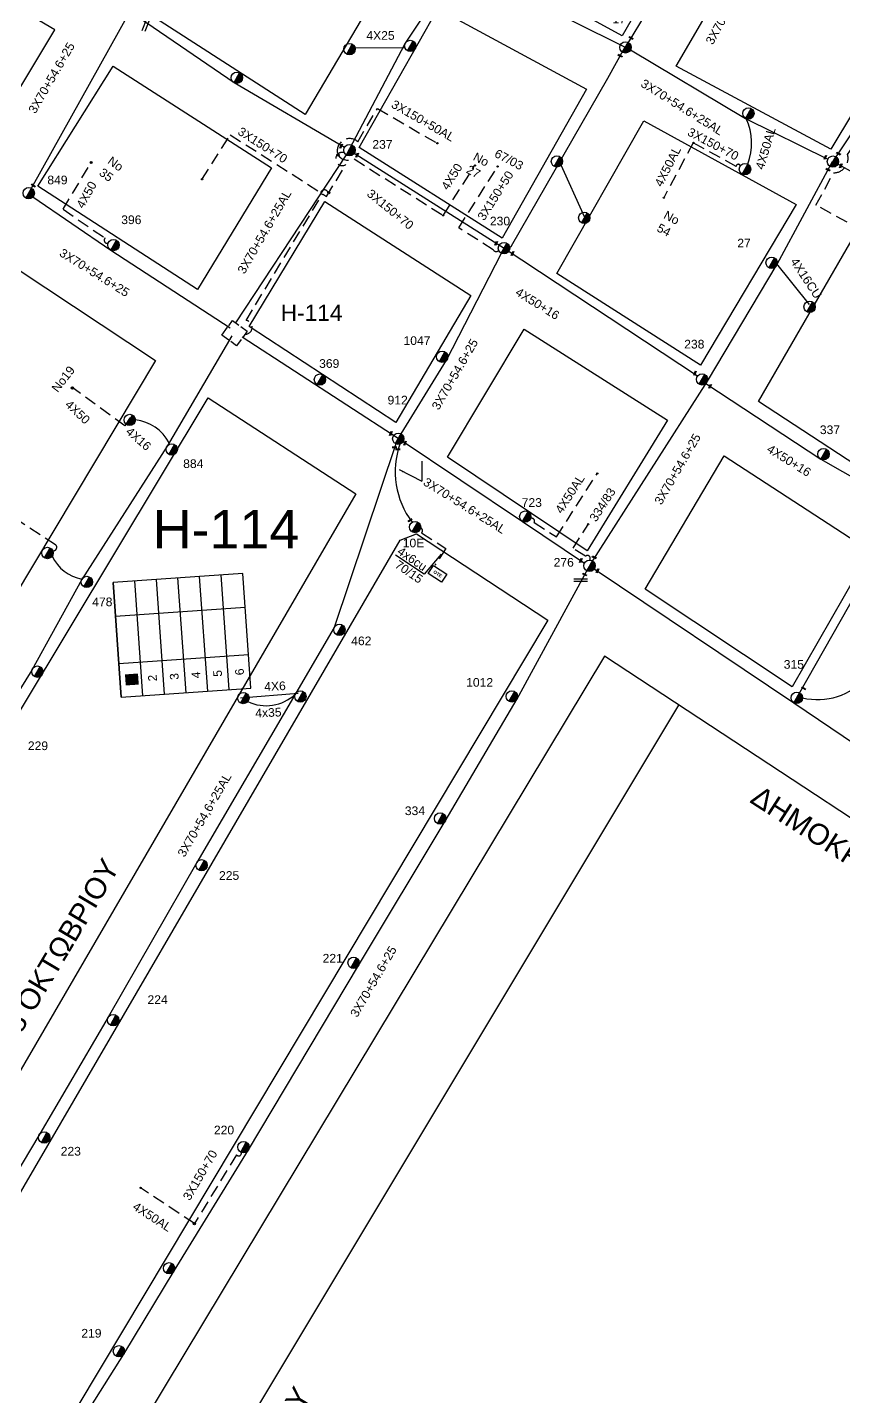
# Model space of a CAD drawing. Header units: millimetres. Extents: x 1421 to 13344, y 800 to 1949.
# Drawn here: x 10944.5 to 11114, y 1044.9 to 1329.3 of the extents above; entities that cross this region are included whole.
import ezdxf
from ezdxf.enums import TextEntityAlignment as Align

# ---------------------------------------------------------------- set-up
doc = ezdxf.new("R2010")
doc.units = ezdxf.units.MM
doc.linetypes.add('DASHED', pattern=[19.05, 12.7, -6.35])
for name, color, linetype in [('Pillar OTE', 7, 'Continuous'), ('Άγνωστα', 7, 'Continuous'), ('Ασφαλειοκιβώτια Χ.Τ 6 αναχωρήσεων', 7, 'Continuous'), ('Γυμνά εναέρια ΧΤ (3Φ)   4x16CU', 7, 'Continuous'), ('Γυμνά εναέρια ΧΤ (3Φ)   4x50CU', 7, 'Continuous'), ('Γυμνά εναέρια ΧΤ και ΦΟΠ (3Φ)   4x50+16AL', 7, 'Continuous'), ('Εναέρια παροχή ΧΤ 4x16', 7, 'SYN_LINE'), ('Εναέρια παροχή ΧΤ 4x25', 7, 'SYN_LINE'), ('Επιγραφές - Σχήματα', 7, 'Continuous'), ('Καλώδια ΧΤ   3x150+70AL', 7, 'DASHED'), ('Καλώδια ΧΤ   3x150AL+50CU', 7, 'DASHED'), ('Μηχανική τομή', 7, 'Continuous'), ('Περίπτερο', 7, 'Continuous'), ('Στύλος ΦΜ', 7, 'Continuous'), ('Στύλος ΦΜ @ 1', 7, 'Continuous'), ('Συνδέσεις', 7, 'Continuous'), ('Συνεστραμμένα ΧΤ   3x70+54.6+25 AL', 7, 'SYN_LINE'), ('Τομή', 7, 'Continuous'), ('Υπόβαθρο ΔΕΗ', 7, 'Continuous'), ('Υπόγεια Καλώδια Δικτύου ΧΤ   .15', 7, 'DASHED'), ('Υπόγεια καλώδια Παροχών ΧΤ   4x50AL', 7, 'DASHED'), ('Υπόγεια καλώδια Παροχών ΧΤ   4x6', 7, 'DASHED')]:
    doc.layers.add(name, color=color, linetype=linetype)
doc.styles.add('arial', font='ARIAL.TTF')
doc.styles.get("Standard").update_dxf_attribs({"font": 'ARIAL.TTF'})
doc.linetypes.add('SYN_LINE', pattern='A,0.5,-0.0001,["/\\/\\/\\/",Standard,S=0.1,R=0,X=0,Y=-0.05],-0.25', length=0.7501)
doc.dimstyles.new('ISO-25', dxfattribs={"dimtxt": 2.5, "dimasz": 2.5, "dimexe": 1.25, "dimexo": 0.625, "dimtad": 1, "dimtxsty": 'Standard', "dimcen": 2.5, "dimadec": 0, "dimazin": 0, "dimtfac": 1, "dimtmove": 0, "dimatfit": 3, "dimfxl": 1, "dimarcsym": 0})

# ---------------------------------------------------------------- blocks, each defined once
blk = doc.blocks.new('ΑΣΦΑΛΕΙΟΚΙΒΩΤΙΟ ΥΠΟΣΤΑΘΜΟΥ 6 ΑΝΑΧΩΡΗΣΕΩΝ')
at = {"layer": 'Ασφαλειοκιβώτια Χ.Τ 6 αναχωρήσεων', "ltscale": 40}
for p, q in [((-23.91, 27), (23.91, 27)), ((-9.83, 27), (-9.83, -27)), ((9.83, 27), (9.83, -27)), ((-23.91, 18), (23.91, 18)), ((-23.91, 9), (23.91, 9)), ((-23.91, 0), (23.91, 0)), ((-23.91, -9), (23.91, -9)), ((-23.91, -18), (23.91, -18))]:
    blk.add_line(p, q, dxfattribs=at)
at = {"layer": 'Ασφαλειοκιβώτια Χ.Τ 6 αναχωρήσεων'}
blk.add_lwpolyline([(-23.91, -27), (23.91, -27), (23.91, 27), (-23.91, 27)], close=True, dxfattribs=at)
for s, p in [('1', (-18.23, 20.26)), ('2', (-18.23, 11.69)), ('3', (-18.23, 2.62)), ('4', (-18.23, -6.41)), ('5', (-18.23, -15.42)), ('6', (-18.23, -24.55))]:
    blk.add_text(s, height=3.6, dxfattribs=at).set_placement(p)
at = {"layer": 'Ασφαλειοκιβώτια Χ.Τ 6 αναχωρήσεων', "ltscale": 40}
for tag, height, p in [('ΟΝΟΜΑ', 5, (-0.27, 31.68)), ('ΚΕΙΜΕΝΟ 1', 2, (16.95, 22.41)), ('ΚΕΙΜΕΝΟ 2', 2, (16.95, 13.71)), ('ΚΕΙΜΕΝΟ 3', 2, (16.95, 4.31)), ('ΚΕΙΜΕΝΟ 4', 2, (16.95, -4.67)), ('ΚΕΙΜΕΝΟ 5', 2, (16.95, -13.51)), ('ΚΕΙΜΕΝΟ 6', 2, (16.95, -22.43)), ('ΣΧ', 2, (-0.21, -29.21))]:
    blk.add_attdef(tag, text='', height=height, dxfattribs=at).set_placement(p, align=Align.MIDDLE_CENTER)
blk = doc.blocks.new('ΥΠΑΡΧΩΝ ΤΣΙΜΕΝΤΕΝΙΟΣ ΣΤΥΛΟΣ')
at = {"layer": 'Στύλος ΦΜ'}
blk.add_hatch(color=7, dxfattribs=at).paths.add_polyline_path([(-1.29, -2.28, 0.574793), (2.62, 0, 0.268822), (1.3, 2.27)])
at = {"layer": 'Στύλος ΦΜ', "color": 7}
blk.add_line((-1.29, -2.28), (1.3, 2.27), dxfattribs=at)
blk.add_circle((0, 0), 2.62, dxfattribs=at)
at = {"layer": 'Στύλος ΦΜ', "flags": 4}
for tag, p in [('ΤΥΠΟΣ', (-4.91, 3.03)), ('ΑΡΙΘΜΟΣ', (-4.68, 8.05))]:
    blk.add_attdef(tag, p, '', height=4, dxfattribs=at)
blk = doc.blocks.new('PILLAR YPOSTATHMOU')
at = {"layer": 'Περίπτερο', "ltscale": 40}
for points in [[(540.43, 2525.12), (540.43, 2526.01), (541.51, 2526.01)], [(541.82, 2526.01), (542.91, 2526.01), (542.91, 2524.95)], [(541.59, 2523.53), (540.43, 2523.53), (540.43, 2524.86)], [(542.91, 2524.59), (542.91, 2523.53), (541.92, 2523.53)]]:
    blk.add_lwpolyline(points, dxfattribs=at)
blk = doc.blocks.new('_ΣΥΝΔΕΣΗ')
at = {"layer": 'Συνδέσεις', "linetype": 'SYN_LINE', "ltscale": 40}
blk.add_hatch(color=256, dxfattribs=at).paths.add_polyline_path([(0.5, -0.01, 1), (-0.5, -0.01, 1)])
at = {"layer": 'Συνδέσεις'}
blk.add_circle((0, -0.01), 0.5, dxfattribs=at)
blk = doc.blocks.new('ΜΗΧΑΝΙΚΗ ΤΟΜΗ')
at = {"layer": 'Μηχανική τομή', "ltscale": 40}
for p, q in [((-1.9, 0.8), (1.9, 0.8)), ((1.9, 0), (-1.9, 0))]:
    blk.add_line(p, q, dxfattribs=at)
blk = doc.blocks.new('ΤΟΜΗ')
at = {"layer": 'Τομή', "ltscale": 40}
for p, q in [((-5.7, 0), (5.7, 0)), ((5.7, -2.3), (-5.7, -2.3))]:
    blk.add_line(p, q, dxfattribs=at)
blk = doc.blocks.new('PILLAR ΟΤΕ')
at = {"layer": 'Pillar OTE', "ltscale": 40}
blk.add_lwpolyline([(-3.31, 2.02), (3.39, 2.02), (3.39, -1.99), (-3.31, -1.99)], close=True, dxfattribs=at)
at = {"layer": 'Pillar OTE', "insert": (-1.81, 0.71), "char_height": 1.3575, "width": 109.961, "attachment_point": 1}
blk.add_mtext('{\\fArial|b1|i0|c161|p34;OTE}', dxfattribs=at)

msp = doc.modelspace()

# ---------------------------------------------------------------- hatches: boundary and pattern name
at = {"layer": 'Άγνωστα'}
for color in [85, 6, 2]:
    msp.add_hatch(color=color, dxfattribs=at).paths.add_polyline_path([(10967.63071, 1192.82752), (10967.46909, 1195.12402), (10964.76473, 1194.93371), (10964.92634, 1192.6372)])
at = {"layer": 'Καλώδια ΧΤ   3x150AL+50CU', "linetype": 'DASHED', "ltscale": 0.2}
h = msp.add_hatch(color=151, dxfattribs=at)
h.dxf.hatch_style = 1
h.paths.add_polyline_path([(10967.63071, 1192.82752), (10967.46909, 1195.12402), (10964.76473, 1194.93371), (10964.92634, 1192.6372)])
h = msp.add_hatch(color=1, dxfattribs=at)
h.dxf.hatch_style = 1
h.paths.add_polyline_path([(10967.63071, 1192.82752), (10967.46909, 1195.12402), (10964.76473, 1194.93371), (10964.92634, 1192.6372)])

# ---------------------------------------------------------------- linework, layer by layer
at = {"layer": 'Άγνωστα', "color": 5}
for points in [[(11043.83598, 1282.97955), (11045.01734, 1283.93032), (11065.04394, 1318.77862), (11068.58602, 1325.31472)], [(11060.22078, 1289.86126), (11055.03064, 1301.35447)]]:
    msp.add_lwpolyline(points, dxfattribs=at)
at = {"layer": 'Άγνωστα', "color": 151}
msp.add_lwpolyline([(11011.38007, 1303.81882), (11011.38007, 1303.81882), (11043.46549, 1283.47261), (11043.46549, 1283.47261), (11083.66549, 1256.95555)], dxfattribs=at)
at = {"layer": 'Άγνωστα', "color": 85, "linetype": 'DASHED', "ltscale": 0.2}
msp.add_lwpolyline([(10949.75371, 1220.61864, 0.771929097), (10950.35343, 1221.88116), (10936.24239, 1230.99531)], format="xyb", dxfattribs=at)
at = {"layer": 'Άγνωστα', "color": 2, "linetype": 'DASHED', "ltscale": 0.2}
msp.add_lwpolyline([(11061.23405, 1218.67508, 0.945037657), (11060.41771, 1219.48541), (11057.79427, 1221.14224), (11060.91948, 1226.09074)], format="xyb", dxfattribs=at)
at = {"layer": 'Άγνωστα', "color": 2, "linetype": 'SYN_LINE', "ltscale": 15}
msp.add_lwpolyline([(11000.73956, 1190.96409), (10988.75966, 1189.97444)], dxfattribs=at)
at = {"layer": 'Άγνωστα', "color": 85, "linetype": 'SYN_LINE', "ltscale": 8}
for centre, radius, start, end in [((10966.06741, 1238.9671), 8.85567, 27.4260451, 84.3759104), ((10957.46954, 1223.18232), 8.63565, 205.1907369, 258.9088629)]:
    msp.add_arc(centre, radius, start, end, dxfattribs=at)
at = {"layer": 'Άγνωστα', "color": 2, "linetype": 'SYN_LINE', "ltscale": 15}
msp.add_arc((10994.0862, 1197.26158), 8.82212, 244.4039643, 313.1128941, dxfattribs=at)
at = {"layer": 'Γυμνά εναέρια ΧΤ (3Φ)   4x16CU', "color": 2}
msp.add_lwpolyline([(11106.89604, 1271.74551), (11099.86011, 1280.57863)], dxfattribs=at)
at = {"layer": 'Γυμνά εναέρια ΧΤ (3Φ)   4x50CU', "color": 27, "linetype": 'Continuous', "ltscale": 0.2}
msp.add_arc((11082.81926, 1305.22324), 12.06922, 338.9561742, 25.2111944, dxfattribs=at)
at = {"layer": 'Γυμνά εναέρια ΧΤ και ΦΟΠ (3Φ)   4x50+16AL', "color": 6, "linetype": 'Continuous', "ltscale": 0.2}
msp.add_lwpolyline([(10967.77211, 1331.30299), (10987.40725, 1317.84377), (11010.36123, 1304.41485)], dxfattribs=at)
at = {"layer": 'Γυμνά εναέρια ΧΤ και ΦΟΠ (3Φ)   4x50+16AL', "color": 5, "linetype": 'Continuous', "ltscale": 0.2}
msp.add_lwpolyline([(11085.39096, 1255.35992), (11109.22366, 1239.65835), (11126.75845, 1229.70078), (11162.99978, 1205.03029), (11193.02567, 1186.25746)], dxfattribs=at)
at = {"layer": 'Εναέρια παροχή ΧΤ 4x25', "color": 27, "linetype": 'SYN_LINE', "ltscale": 8}
msp.add_lwpolyline([(11022.95477, 1325.0156), (11012.23344, 1325.05811)], dxfattribs=at)
at = {"layer": 'Καλώδια ΧΤ   3x150+70AL', "color": 151, "linetype": 'DASHED', "ltscale": 0.2}
for points in [[(11008.98913, 1302.82196, -0.778775202), (11013.09942, 1305.56793), (11017.16779, 1312.48791), (11029.72838, 1305.18571)], [(10980.7429, 1297.73335), (10986.63152, 1306.99833), (11005.41819, 1295.01529, -0.679306723), (11006.88759, 1295.12723)], [(11008.98913, 1302.82196, 0.361629207), (11012.35089, 1301.99184), (11030.82382, 1290.27766)]]:
    msp.add_lwpolyline(points, format="xyb", dxfattribs=at)
at = {"layer": 'Καλώδια ΧΤ   3x150+70AL', "color": 27, "linetype": 'DASHED', "ltscale": 0.2}
msp.add_lwpolyline([(11092.52076, 1300.52492, 0.929154155), (11091.67048, 1300.44858), (11082.75026, 1305.35188)], format="xyb", dxfattribs=at)
at = {"layer": 'Καλώδια ΧΤ   3x150+70AL', "color": 1, "linetype": 'DASHED', "ltscale": 0.2}
for points in [[(10951.90227, 1291.53306), (10960.63755, 1285.56916, 0.764338653), (10961.28005, 1284.49321)], [(10988.88158, 1095.68224, -0.905513128), (10987.9359, 1095.15096), (10979.16879, 1080.87258)]]:
    msp.add_lwpolyline(points, format="xyb", dxfattribs=at)
at = {"layer": 'Καλώδια ΧΤ   3x150AL+50CU', "color": 6, "linetype": 'DASHED', "ltscale": 0.2}
msp.add_lwpolyline([(11129.57697, 1281.07721, 0.912553464), (11128.11347, 1281.57307), (11108.23996, 1292.39046), (11111.85997, 1299.10398, 0.491389338), (11114.80062, 1302.90547), (11128.54338, 1323.43592), (11140.92718, 1346.82505, -0.557799863), (11138.73244, 1351.19503), (11107.96558, 1373.23132)], format="xyb", dxfattribs=at)
at = {"layer": 'Καλώδια ΧΤ   3x150AL+50CU', "color": 151, "linetype": 'DASHED', "ltscale": 0.2}
msp.add_lwpolyline([(11042.37613, 1283.02074, -0.520661387), (11041.22136, 1283.12868), (11034.06176, 1287.66877), (11042.18081, 1300.48224)], format="xyb", dxfattribs=at)
at = {"layer": 'Συνεστραμμένα ΧΤ   3x70+54.6+25 AL', "color": 62, "linetype": 'SYN_LINE', "ltscale": 20}
msp.add_lwpolyline([(11171.5682, 1399.98368), (11157.3482, 1375.01599), (11141.20543, 1351.17335), (11127.02356, 1324.3882), (11112.35085, 1302.46851)], dxfattribs=at)
at = {"layer": 'Συνεστραμμένα ΧΤ   3x70+54.6+25 AL', "color": 27, "linetype": 'SYN_LINE', "ltscale": 20}
for points in [[(11099.79583, 1380.45932), (11086.92215, 1355.30876), (11069.26297, 1326.19447)], [(11035.79931, 1343.40944), (11049.36739, 1334.76122), (11067.62254, 1325.69639), (11069.73228, 1324.64876), (11093.61954, 1310.42321), (11110.70963, 1301.96885)], [(11112.82095, 1300.9244), (11137.42062, 1287.26047), (11153.67988, 1279.20786)], [(11062.20869, 1216.85608), (11103.66827, 1189.04811), (11139.66716, 1164.63088), (11160.77763, 1151.09042), (11198.95048, 1125.40931), (11215.57349, 1114.54552), (11234.16004, 1102.73407), (11257.3399, 1087.57471), (11287.98464, 1067.48375), (11321.02937, 1047.00991)]]:
    msp.add_lwpolyline(points, dxfattribs=at)
at = {"layer": 'Συνεστραμμένα ΧΤ   3x70+54.6+25 AL', "color": 1, "linetype": 'SYN_LINE', "ltscale": 20}
for points in [[(10945.3701, 1295.90773), (10965.77232, 1332.54746), (10976.54493, 1350.62993), (10979.48574, 1372.72918)], [(10945.66534, 1294.10397), (10961.81103, 1283.0807), (10986.58046, 1266.93265)]]:
    msp.add_lwpolyline(points, dxfattribs=at)
at = {"layer": 'Συνεστραμμένα ΧΤ   3x70+54.6+25 AL', "color": 6, "linetype": 'SYN_LINE', "ltscale": 20}
msp.add_lwpolyline([(10987.77437, 1267.96881), (11010.73016, 1302.8364), (11022.88223, 1325.81203), (11034.70215, 1343.67729)], dxfattribs=at)
at = {"layer": 'Συνεστραμμένα ΧΤ   3x70+54.6+25 AL', "color": 2, "ltscale": 20}
for points in [[(11061.47197, 1217.93264), (11085.6989, 1255.84177), (11100.18568, 1280.1699), (11111.67511, 1301.47769)], [(11022.12843, 1244.89279), (11031.53587, 1260.17915), (11042.92646, 1282.42556)], [(10989.10904, 1265.05839), (11021.70904, 1243.85352), (11047.2971, 1226.69123), (11060.16506, 1218.01938)], [(11020.98966, 1242.83464), (11008.19504, 1204.65218), (11000.2477, 1191.04706), (10979.6685, 1155.89537), (10961.3039, 1123.73353), (10947.1109, 1099.53203), (10939.73372, 1087.21584), (10920.31232, 1053.48333)]]:
    msp.add_lwpolyline(points, dxfattribs=at)
at = {"layer": 'Συνεστραμμένα ΧΤ   3x70+54.6+25 AL', "color": 5, "linetype": 'SYN_LINE', "ltscale": 20}
msp.add_lwpolyline([(11154.15426, 1277.66068), (11140.91124, 1253.00251), (11126.77191, 1229.72449), (11104.83486, 1191.09447)], dxfattribs=at)
at = {"layer": 'Συνεστραμμένα ΧΤ   3x70+54.6+25 AL', "color": 85, "linetype": 'SYN_LINE', "ltscale": 20}
msp.add_lwpolyline([(10986.91878, 1265.26015), (10973.49716, 1242.30973), (10955.78821, 1214.67136), (10945.44365, 1195.82779), (10937.65119, 1183.44535), (10913.34123, 1144.49994), (10894.48977, 1109.69901)], dxfattribs=at)
at = {"layer": 'Συνεστραμμένα ΧΤ   3x70+54.6+25 AL', "color": 1, "ltscale": 20}
msp.add_lwpolyline([(10941.98898, 1017.94395), (10964.54605, 1053.76635), (10974.97616, 1071.07082), (10990.42049, 1096.2239), (11013.25871, 1134.45031), (11031.23542, 1164.44182), (11046.16243, 1189.88799), (11060.99144, 1217.08975)], dxfattribs=at)
at = {"layer": 'Συνεστραμμένα ΧΤ   3x70+54.6+25 AL', "color": 2, "ltscale": 20}
msp.add_arc((11038.4736, 1237.04046), 17.58858, 161.0021064, 216.6573838, dxfattribs=at)
at = {"layer": 'Συνεστραμμένα ΧΤ   3x70+54.6+25 AL', "color": 5, "linetype": 'SYN_LINE', "ltscale": 15}
msp.add_arc((11108.61906, 1203.07746), 13.3771, 256.1947578, 319.4198115, dxfattribs=at)
at = {"layer": 'Υπόβαθρο ΔΕΗ'}
for points in [[(11036.91175, 1344.59115), (11071.71792, 1401.61507), (11098.58005, 1380.67952), (11067.97589, 1327.57965), (11036.91175, 1344.59115)], [(10861.42004, 1381.04743), (10849.34258, 1358.26723), (10935.89366, 1305.04034), (10950.20537, 1328.81778), (10861.42004, 1381.04743)], [(11079.18761, 1321.29144), (11108.58742, 1371.74558), (11138.95065, 1349.99837), (11111.31991, 1304.04267), (11079.18761, 1321.29144)], [(10968.9369, 1332.64764), (10984.14467, 1358.17625), (11018.53031, 1338.92648), (11002.19083, 1311.22278), (10968.9369, 1332.64764)], [(11013.35898, 1304.38879), (11029.70421, 1333.17558), (11060.61764, 1316.49031), (11043.05039, 1285.51955), (11013.35898, 1304.38879)], [(10946.6958, 1296.36797), (10962.29328, 1321.2403), (10995.21881, 1300.12404), (10979.80305, 1274.89347), (10946.6958, 1296.36797)], [(11054.45029, 1278.20612), (11072.48051, 1309.90417), (11104.11571, 1292.51482), (11084.22949, 1259.14281), (11054.45029, 1278.20612)], [(10990.55913, 1267.22797), (11006.25497, 1293.15437), (11036.60359, 1273.657), (11020.99355, 1247.24832), (10990.55913, 1267.22797)], [(11096.29041, 1251.62599), (11116.30788, 1286.21794), (11147.41504, 1269.21142), (11125.70572, 1232.39106), (11096.29041, 1251.62599)], [(10869.29812, 1160.44171), (10936.98538, 1282.67033), (10971.09219, 1260.13398), (10891.02185, 1126.31999), (10886.47917, 1125.63422), (10869.29812, 1160.44171)], [(11031.76089, 1240.05082), (11047.66839, 1266.65531), (11077.3753, 1247.71065), (11060.74922, 1220.59969), (11031.76089, 1240.05082)], [(10895.15584, 1107.89212), (10982.01493, 1252.37011), (11012.67499, 1232.45957), (10918.79648, 1071.07485), (10914.03278, 1070.18954), (10895.15584, 1107.89212)], [(11072.76103, 1212.6203), (11089.14175, 1240.31984), (11119.51697, 1220.60649), (11103.28532, 1192.35417), (11072.76103, 1212.6203)], [(11026.8522, 1215.7441), (11020.96905, 1219.66845)], [(11325.77763, 865.53834), (11435.71294, 946.05329), (11434.97536, 955.05847), (11064.33905, 1198.69106), (10861.84628, 862.41432)], [(10883.92021, 862.19382), (10892.46178, 876.42496), (11079.79048, 1188.53428)]]:
    msp.add_lwpolyline(points, dxfattribs=at)
msp.add_lwpolyline([(10922.64534, 1052.39437), (11021.92967, 1222.85026), (11025.2783, 1224.1499), (11052.59464, 1206.23161), (10940.88403, 1019.38906), (10935.71375, 1023.80192)], close=True, dxfattribs=at)
at = {"layer": 'Υπόγεια Καλώδια Δικτύου ΧΤ   .15', "color": 151, "linetype": 'DASHED', "ltscale": 0.2}
for points in [[(10989.67595, 1265.58091, 0.954069389), (10989.90899, 1268.45365), (11005.79574, 1294.72185), (11006.61838, 1294.22433), (11010.62909, 1300.84923, -0.000182776), (11010.62909, 1300.84923, -1.612862457), (11010.33241, 1303.27763)], [(11010.16063, 1300.07542, -0.00118097), (11010.16063, 1300.07542, -0.00118097)]]:
    msp.add_lwpolyline(points, format="xyb", dxfattribs=at)
at = {"layer": 'Υπόγεια καλώδια Παροχών ΧΤ   4x50AL', "color": 27, "linetype": 'DASHED', "ltscale": 0.2}
msp.add_lwpolyline([(11082.75026, 1305.35188), (11076.71194, 1294.05212)], dxfattribs=at)
at = {"layer": 'Υπόγεια καλώδια Παροχών ΧΤ   4x50AL', "color": 1, "linetype": 'DASHED', "ltscale": 0.2}
msp.add_lwpolyline([(10951.90227, 1291.53306), (10957.78677, 1301.3275)], dxfattribs=at)
at = {"layer": 'Υπόγεια καλώδια Παροχών ΧΤ   4x50AL', "color": 151, "linetype": 'DASHED', "ltscale": 0.2}
msp.add_lwpolyline([(11030.82382, 1290.27766), (11037.41508, 1300.67188)], dxfattribs=at)
at = {"layer": 'Υπόγεια καλώδια Παροχών ΧΤ   4x50AL', "color": 85, "linetype": 'DASHED', "ltscale": 0.2}
msp.add_lwpolyline([(10965.80505, 1248.25058), (10964.74896, 1246.54905), (10953.70813, 1254.59113)], dxfattribs=at)
at = {"layer": 'Υπόγεια καλώδια Παροχών ΧΤ   4x50AL', "color": 2, "ltscale": 0.2}
msp.add_lwpolyline([(11048.98473, 1227.31248, -0.717570909), (11049.73317, 1226.51452), (11049.73317, 1226.51452), (11049.73317, 1226.51452), (11049.73317, 1226.51452), (11054.34675, 1223.50179), (11062.81503, 1236.64739)], format="xyb", dxfattribs=at)
at = {"layer": 'Υπόγεια καλώδια Παροχών ΧΤ   4x50AL', "color": 1, "ltscale": 0.2}
msp.add_lwpolyline([(10979.16879, 1080.87258), (10968.0233, 1088.29846)], dxfattribs=at)
at = {"layer": 'Υπόγεια καλώδια Παροχών ΧΤ   4x6', "color": 2, "linetype": 'DASHED', "ltscale": 0.2}
msp.add_lwpolyline([(11025.59179, 1225.16257, -1.051487514), (11026.36583, 1224.34561), (11031.3828, 1221.05471), (11029.12404, 1217.61124)], format="xyb", dxfattribs=at)

# ---------------------------------------------------------------- block references
at = {"xscale": 1.518063623093845, "yscale": 1.518063623093845, "zscale": 1.518063623093845, "rotation": 323.8773433717832}
msp.add_blockref('PILLAR YPOSTATHMOU', (8063.83886, -1345.37068), dxfattribs=at)
at = {"layer": 'Pillar OTE', "xscale": 0.5, "yscale": 0.5, "zscale": 0.5, "rotation": 326.7369362511355}
msp.add_blockref('PILLAR ΟΤΕ', (11029.63848, 1215.83161), dxfattribs=at)
at = {"layer": 'Ασφαλειοκιβώτια Χ.Τ 6 αναχωρήσεων', "xscale": 0.5, "yscale": 0.5, "zscale": 0.5, "rotation": 94.02544735625288}
msp.add_blockref('ΑΣΦΑΛΕΙΟΚΙΒΩΤΙΟ ΥΠΟΣΤΑΘΜΟΥ 6 ΑΝΑΧΩΡΗΣΕΩΝ', (10976.61207, 1203.05064), dxfattribs=at)
at = {"layer": 'Μηχανική τομή'}
for p, xscale, yscale, zscale, rotation in [((11069.78057, 1327.04783), 0.2500000000002005, 0.2500000000002005, 0.2500000000002005, 331.5446991727721), ((11067.5219, 1323.35114), 0.2500000000002005, 0.2500000000002005, 0.2500000000002005, 331.5446991727721), ((11009.72215, 1304.59636), 0.249999999999919, 0.249999999999919, 0.249999999999919, 68.45138536945211), ((11013.04396, 1302.7637), 0.249999999999919, 0.249999999999919, 0.249999999999919, 68.45138536945211), ((11110.27104, 1302.29074), 0.249999999999919, 0.249999999999919, 0.249999999999919, 68.45138536945211), ((11112.86639, 1303.03091), 0.2500000000002005, 0.2500000000002005, 0.2500000000002005, 331.5446991727721), ((11110.69563, 1299.67425), 0.25, 0.25, 0.25, 334.7467717406677), ((11113.47775, 1300.51708), 0.249999999999919, 0.249999999999919, 0.249999999999919, 68.45138536945211), ((10945.66362, 1296.41223), 0.25, 0.25, 0.25, 322.6763499369713), ((11041.94457, 1284.43141), 0.249999999999919, 0.249999999999919, 0.249999999999919, 68.45138536945211), ((11045.34319, 1282.33919), 0.249999999999919, 0.249999999999919, 0.249999999999919, 68.45138536945211), ((11083.20869, 1257.46283), 0.249999999999919, 0.249999999999919, 0.249999999999919, 68.45138536945211), ((11086.33686, 1254.73673), 0.249999999999919, 0.249999999999919, 0.249999999999919, 68.45138536945211), ((11020.04898, 1244.9396), 0.249999999999919, 0.249999999999919, 0.249999999999919, 68.45138536945211), ((11023.00709, 1242.91552), 0.249999999999919, 0.249999999999919, 0.249999999999919, 68.45138536945211), ((11024.01775, 1226.87436), 0.25, 0.25, 0.25, 32.92462564082646), ((11059.50689, 1218.56557), 0.249999999999919, 0.249999999999919, 0.249999999999919, 68.45138536945211), ((11062.15439, 1219.17303), 0.25, 0.25, 0.25, 334.7467717406677), ((11060.17523, 1215.59252), 0.25, 0.25, 0.25, 334.7467717406677), ((11062.98359, 1216.43721), 0.249999999999919, 0.249999999999919, 0.249999999999919, 68.45138536945211), ((11105.64293, 1191.95485), 0.25, 0.25, 0.25, 327.7252172787099)]:
    msp.add_blockref('ΜΗΧΑΝΙΚΗ ΤΟΜΗ', p, dxfattribs=dict(at, xscale=xscale, yscale=yscale, zscale=zscale, rotation=rotation))
at = {"layer": 'Μηχανική τομή', "xscale": 0.25, "yscale": 0.25, "zscale": 0.25}
for p in [(11020.70931, 1241.99798), (11021.41492, 1241.57212)]:
    msp.add_blockref('ΜΗΧΑΝΙΚΗ ΤΟΜΗ', p, dxfattribs=at)
at = {"layer": 'Στύλος ΦΜ @ 1', "ltscale": 40}
ref = msp.add_blockref('ΥΠΑΡΧΩΝ ΤΣΙΜΕΝΤΕΝΙΟΣ ΣΤΥΛΟΣ', (11068.67741, 1325.17258), dxfattribs=dict(at, xscale=0.4499999999998181, yscale=0.4499999999998181, zscale=0.4499999999998181))
ref.add_attrib('ΤΥΠΟΣ', '17', (11065.97723, 1330.18799), dxfattribs={"layer": 'Στύλος ΦΜ', "height": 1.8, "flags": 4})
at = {"layer": 'Στύλος ΦΜ @ 1', "ltscale": 40, "xscale": 0.4499999999998181, "yscale": 0.4499999999998181, "zscale": 0.4499999999998181}
for p in [(11011.3778, 1324.80829), (11024.00756, 1325.4645), (10987.98828, 1318.86824), (11094.20057, 1311.44768), (11054.44998, 1301.48587), (11111.76529, 1301.44662), (11093.49798, 1299.86751), (11060.1206, 1289.75885), (11106.92374, 1271.27813), (10965.75764, 1247.79755), (10948.67138, 1220.15421), (10946.5767, 1195.50634), (10989.34061, 1190.02243), (11001.19175, 1190.34285), (10973.9214, 1071.59486)]:
    msp.add_blockref('ΥΠΑΡΧΩΝ ΤΣΙΜΕΝΤΕΝΙΟΣ ΣΤΥΛΟΣ', p, dxfattribs=at)
at = {"layer": 'Στύλος ΦΜ @ 1', "ltscale": 40}
ref = msp.add_blockref('ΥΠΑΡΧΩΝ ΤΣΙΜΕΝΤΕΝΙΟΣ ΣΤΥΛΟΣ', (11011.3778, 1303.82011), dxfattribs=dict(at, xscale=0.4499999999998181, yscale=0.4499999999998181, zscale=0.4499999999998181))
ref.add_attrib('ΤΥΠΟΣ', '237', (11016.12553, 1304.11558), dxfattribs={"layer": 'Στύλος ΦΜ', "height": 1.8, "flags": 4})
ref = msp.add_blockref('ΥΠΑΡΧΩΝ ΤΣΙΜΕΝΤΕΝΙΟΣ ΣΤΥΛΟΣ', (10944.78453, 1294.88584), dxfattribs=dict(at, xscale=0.4499999999998181, yscale=0.4499999999998181, zscale=0.4499999999998181))
ref.add_attrib('ΤΥΠΟΣ', '849', (10948.64967, 1296.72713), dxfattribs={"layer": 'Στύλος ΦΜ', "height": 1.8, "flags": 4})
ref = msp.add_blockref('ΥΠΑΡΧΩΝ ΤΣΙΜΕΝΤΕΝΙΟΣ ΣΤΥΛΟΣ', (10962.39206, 1284.10517), dxfattribs=dict(at, xscale=0.4499999999998181, yscale=0.4499999999998181, zscale=0.4499999999998181))
ref.add_attrib('ΤΥΠΟΣ', '396', (10963.99118, 1288.46536), dxfattribs={"layer": 'Στύλος ΦΜ', "height": 1.8, "flags": 4})
ref = msp.add_blockref('ΥΠΑΡΧΩΝ ΤΣΙΜΕΝΤΕΝΙΟΣ ΣΤΥΛΟΣ', (11043.46323, 1283.4739), dxfattribs=dict(at, xscale=0.4499999999998181, yscale=0.4499999999998181, zscale=0.4499999999998181))
ref.add_attrib('ΤΥΠΟΣ', '230', (11040.53285, 1288.19851), dxfattribs={"layer": 'Στύλος ΦΜ', "height": 1.8, "flags": 4})
ref = msp.add_blockref('ΥΠΑΡΧΩΝ ΤΣΙΜΕΝΤΕΝΙΟΣ ΣΤΥΛΟΣ', (11099.03678, 1280.42908), dxfattribs=dict(at, xscale=0.4499999999998181, yscale=0.4499999999998181, zscale=0.4499999999998181))
ref.add_attrib('ΤΥΠΟΣ', '27', (11091.90181, 1283.62668), dxfattribs={"layer": 'Στύλος ΦΜ', "height": 1.8, "flags": 4})
ref = msp.add_blockref('ΥΠΑΡΧΩΝ ΤΣΙΜΕΝΤΕΝΙΟΣ ΣΤΥΛΟΣ', (11030.6221, 1260.92223), dxfattribs=dict(at, xscale=0.4499999999998181, yscale=0.4499999999998181, zscale=0.4499999999998181))
ref.add_attrib('ΤΥΠΟΣ', '1047', (11022.59824, 1263.3679), dxfattribs={"layer": 'Στύλος ΦΜ', "height": 1.8, "flags": 4})
ref = msp.add_blockref('ΥΠΑΡΧΩΝ ΤΣΙΜΕΝΤΕΝΙΟΣ ΣΤΥΛΟΣ', (11084.5822, 1256.2161), dxfattribs=dict(at, xscale=0.4499999999998181, yscale=0.4499999999998181, zscale=0.4499999999998181))
ref.add_attrib('ΤΥΠΟΣ', '238', (11080.87737, 1262.6285), dxfattribs={"layer": 'Στύλος ΦΜ', "height": 1.8, "flags": 4})
ref = msp.add_blockref('ΥΠΑΡΧΩΝ ΤΣΙΜΕΝΤΕΝΙΟΣ ΣΤΥΛΟΣ', (11005.25042, 1256.17019), dxfattribs=dict(at, xscale=0.4499999999998181, yscale=0.4499999999998181, zscale=0.4499999999998181))
ref.add_attrib('ΤΥΠΟΣ', '369', (11005.07439, 1258.60794), dxfattribs={"layer": 'Στύλος ΦΜ', "height": 1.8, "flags": 4})
ref = msp.add_blockref('ΥΠΑΡΧΩΝ ΤΣΙΜΕΝΤΕΝΙΟΣ ΣΤΥΛΟΣ', (11021.50416, 1243.89409), dxfattribs=dict(at, xscale=0.4499999999998181, yscale=0.4499999999998181, zscale=0.4499999999998181))
ref.add_attrib('ΤΥΠΟΣ', '912', (11019.28632, 1251.00516), dxfattribs={"layer": 'Στύλος ΦΜ', "height": 1.8, "flags": 4})
ref = msp.add_blockref('ΥΠΑΡΧΩΝ ΤΣΙΜΕΝΤΕΝΙΟΣ ΣΤΥΛΟΣ', (11109.80469, 1240.68282), dxfattribs=dict(at, xscale=0.4499999999998181, yscale=0.4499999999998181, zscale=0.4499999999998181))
ref.add_attrib('ΤΥΠΟΣ', '337', (11109.04511, 1244.8496), dxfattribs={"layer": 'Στύλος ΦΜ', "height": 1.8, "flags": 4})
ref = msp.add_blockref('ΥΠΑΡΧΩΝ ΤΣΙΜΕΝΤΕΝΙΟΣ ΣΤΥΛΟΣ', (10974.47916, 1241.6595), dxfattribs=dict(at, xscale=0.4499999999998181, yscale=0.4499999999998181, zscale=0.4499999999998181))
ref.add_attrib('ΤΥΠΟΣ', '884', (10976.85526, 1237.80407), dxfattribs={"layer": 'Στύλος ΦΜ', "height": 1.8, "flags": 4})
ref = msp.add_blockref('ΥΠΑΡΧΩΝ ΤΣΙΜΕΝΤΕΝΙΟΣ ΣΤΥΛΟΣ', (11047.87813, 1227.71571), dxfattribs=dict(at, xscale=0.4499999999998181, yscale=0.4499999999998181, zscale=0.4499999999998181))
ref.add_attrib('ΤΥΠΟΣ', '723', (11047.13206, 1229.73679), dxfattribs={"layer": 'Στύλος ΦΜ', "height": 1.8, "flags": 4})
ref = msp.add_blockref('ΥΠΑΡΧΩΝ ΤΣΙΜΕΝΤΕΝΙΟΣ ΣΤΥΛΟΣ', (11024.9878, 1225.54076), dxfattribs=dict(at, xscale=0.4499999999998181, yscale=0.4499999999998181, zscale=0.4499999999998181))
ref.add_attrib('ΑΡΙΘΜΟΣ', '10Ε', (11022.44167, 1221.32927), dxfattribs={"layer": 'Στύλος ΦΜ', "height": 1.8, "flags": 4})
ref = msp.add_blockref('ΥΠΑΡΧΩΝ ΤΣΙΜΕΝΤΕΝΙΟΣ ΣΤΥΛΟΣ', (11061.22083, 1217.49738), dxfattribs=dict(at, xscale=0.4499999999998181, yscale=0.4499999999998181, zscale=0.4499999999998181))
ref.add_attrib('ΤΥΠΟΣ', '276', (11053.76728, 1217.31446), dxfattribs={"layer": 'Στύλος ΦΜ', "height": 1.8, "flags": 4})
ref = msp.add_blockref('ΥΠΑΡΧΩΝ ΤΣΙΜΕΝΤΕΝΙΟΣ ΣΤΥΛΟΣ', (10956.83791, 1214.13727), dxfattribs=dict(at, xscale=0.4499999999998181, yscale=0.4499999999998181, zscale=0.4499999999998181))
ref.add_attrib('ΤΥΠΟΣ', '478', (10957.96484, 1209.09813), dxfattribs={"layer": 'Στύλος ΦΜ', "height": 1.8, "flags": 4})
ref = msp.add_blockref('ΥΠΑΡΧΩΝ ΤΣΙΜΕΝΤΕΝΙΟΣ ΣΤΥΛΟΣ', (11009.28226, 1204.19929), dxfattribs=dict(at, xscale=0.4499999999998181, yscale=0.4499999999998181, zscale=0.4499999999998181))
ref.add_attrib('ΤΥΠΟΣ', '462', (11011.73688, 1200.99738), dxfattribs={"layer": 'Στύλος ΦΜ', "height": 1.8, "flags": 4})
ref = msp.add_blockref('ΥΠΑΡΧΩΝ ΤΣΙΜΕΝΤΕΝΙΟΣ ΣΤΥΛΟΣ', (11104.2493, 1190.07258), dxfattribs=dict(at, xscale=0.4499999999998181, yscale=0.4499999999998181, zscale=0.4499999999998181))
ref.add_attrib('ΤΥΠΟΣ', '315', (11101.54525, 1196.11203), dxfattribs={"layer": 'Στύλος ΦΜ', "height": 1.8, "flags": 4})
ref = msp.add_blockref('ΥΠΑΡΧΩΝ ΤΣΙΜΕΝΤΕΝΙΟΣ ΣΤΥΛΟΣ', (11045.09206, 1190.37937), dxfattribs=dict(at, xscale=0.4499999999998181, yscale=0.4499999999998181, zscale=0.4499999999998181))
ref.add_attrib('ΤΥΠΟΣ', '1012', (11035.60419, 1192.38052), dxfattribs={"layer": 'Στύλος ΦΜ', "height": 1.8, "flags": 4})
ref = msp.add_blockref('ΥΠΑΡΧΩΝ ΤΣΙΜΕΝΤΕΝΙΟΣ ΣΤΥΛΟΣ', (10938.67437, 1182.86205), dxfattribs=dict(at, xscale=0.4499999999998181, yscale=0.4499999999998181, zscale=0.4499999999998181))
ref.add_attrib('ΤΥΠΟΣ', '229', (10944.60702, 1179.21465), dxfattribs={"layer": 'Στύλος ΦΜ', "height": 1.8, "flags": 4})
ref = msp.add_blockref('ΥΠΑΡΧΩΝ ΤΣΙΜΕΝΤΕΝΙΟΣ ΣΤΥΛΟΣ', (11030.20305, 1165.0087), dxfattribs=dict(at, xscale=0.4499999999998181, yscale=0.4499999999998181, zscale=0.4499999999998181))
ref.add_attrib('ΤΥΠΟΣ', '334', (11022.87259, 1165.7166), dxfattribs={"layer": 'Στύλος ΦΜ', "height": 1.8, "flags": 4})
ref = msp.add_blockref('ΥΠΑΡΧΩΝ ΤΣΙΜΕΝΤΕΝΙΟΣ ΣΤΥΛΟΣ', (10980.68528, 1155.301), dxfattribs=dict(at, xscale=0.4499999999998181, yscale=0.4499999999998181, zscale=0.4499999999998181))
ref.add_attrib('ΤΥΠΟΣ', '225', (10984.29143, 1152.26711), dxfattribs={"layer": 'Στύλος ΦΜ', "height": 1.8, "flags": 4})
ref = msp.add_blockref('ΥΠΑΡΧΩΝ ΤΣΙΜΕΝΤΕΝΙΟΣ ΣΤΥΛΟΣ', (11012.23976, 1135.04097), dxfattribs=dict(at, xscale=0.4499999999998181, yscale=0.4499999999998181, zscale=0.4499999999998181))
ref.add_attrib('ΤΥΠΟΣ', '221', (11005.80045, 1135.08315), dxfattribs={"layer": 'Στύλος ΦΜ', "height": 1.8, "flags": 4})
ref = msp.add_blockref('ΥΠΑΡΧΩΝ ΤΣΙΜΕΝΤΕΝΙΟΣ ΣΤΥΛΟΣ', (10962.31156, 1123.1238), dxfattribs=dict(at, xscale=0.4499999999998181, yscale=0.4499999999998181, zscale=0.4499999999998181))
ref.add_attrib('ΤΥΠΟΣ', '224', (10969.44895, 1126.48634), dxfattribs={"layer": 'Στύλος ΦΜ', "height": 1.8, "flags": 4})
ref = msp.add_blockref('ΥΠΑΡΧΩΝ ΤΣΙΜΕΝΤΕΝΙΟΣ ΣΤΥΛΟΣ', (10989.36897, 1096.75442), dxfattribs=dict(at, xscale=0.4499999999998181, yscale=0.4499999999998181, zscale=0.4499999999998181))
ref.add_attrib('ΤΥΠΟΣ', '220', (10983.23201, 1099.4077), dxfattribs={"layer": 'Στύλος ΦΜ', "height": 1.8, "flags": 4})
ref = msp.add_blockref('ΥΠΑΡΧΩΝ ΤΣΙΜΕΝΤΕΝΙΟΣ ΣΤΥΛΟΣ', (10947.98738, 1098.74531), dxfattribs=dict(at, xscale=0.4499999999998181, yscale=0.4499999999998181, zscale=0.4499999999998181))
ref.add_attrib('ΤΥΠΟΣ', '223', (10951.42168, 1095.00186), dxfattribs={"layer": 'Στύλος ΦΜ', "height": 1.8, "flags": 4})
ref = msp.add_blockref('ΥΠΑΡΧΩΝ ΤΣΙΜΕΝΤΕΝΙΟΣ ΣΤΥΛΟΣ', (10963.51944, 1054.34359), dxfattribs=dict(at, xscale=0.4499999999998181, yscale=0.4499999999998181, zscale=0.4499999999998181))
ref.add_attrib('ΤΥΠΟΣ', '219', (10955.69976, 1057.19525), dxfattribs={"layer": 'Στύλος ΦΜ', "height": 1.8, "flags": 4})
at = {"layer": 'Συνδέσεις'}
for p, xscale, yscale, zscale in [((11029.62754, 1305.26135), 0.25, 0.25, 0.25), ((11082.7969, 1305.32624), 0.25, 0.25, 0.25), ((11008.98913, 1302.82196), 0.4777242751394019, 0.4777242751394019, 0.4777242751394019), ((10957.74675, 1301.26088), 0.4777242751394019, 0.4777242751394019, 0.4777242751394019), ((11037.43946, 1300.63985), 0.25, 0.25, 0.25), ((11042.13931, 1300.41673), 0.25, 0.25, 0.25), ((10980.77459, 1297.78202), 0.25, 0.25, 0.25), ((11007.09271, 1295.00783), 0.4777242751394019, 0.4777242751394019, 0.4777242751394019), ((11076.66022, 1293.95533), 0.25, 0.25, 0.25), ((11030.82382, 1290.27766), 0.25, 0.25, 0.25), ((10953.85556, 1254.40753), 0.4777242751394019, 0.4777242751394019, 0.4777242751394019), ((11062.83483, 1236.6663), 0.25, 0.25, 0.25), ((11060.94156, 1226.12671), 0.25, 0.25, 0.25), ((10968.0233, 1088.29846), 0.25, 0.25, 0.25), ((10979.16879, 1080.87258), 0.4777242751394019, 0.4777242751394019, 0.4777242751394019)]:
    msp.add_blockref('_ΣΥΝΔΕΣΗ', p, dxfattribs=dict(at, xscale=xscale, yscale=yscale, zscale=zscale))
at = {"layer": 'Τομή', "xscale": 0.2499999999998873, "yscale": 0.2499999999998873, "zscale": 0.2499999999998873, "rotation": 248.1909067709115}
msp.add_blockref('ΤΟΜΗ', (10969.39769, 1329.767), dxfattribs=at)
at = {"layer": 'Τομή', "xscale": 0.25, "yscale": 0.25, "zscale": 0.25}
msp.add_blockref('ΤΟΜΗ', (11059.38925, 1214.79778), dxfattribs=at)

# ---------------------------------------------------------------- texts
at = {"ltscale": 40, "char_height": 4, "attachment_point": 1, "style": 'arial'}
for s, insert, width, rotation in [('{\\H1.083x;ΔHMOKPATIAΣ}', (11096.64948, 1172.11428), 99.6177602, 327.2209252), ('{\\H1.083x;28 OKTΩBPIOY}', (10937.65636, 1119.42738), 64.8866414, 59.2546127), ('{\\H1.083x;ΣIKEΛIANOY}', (10981.29455, 1016.1481), 64.8866414, 59.2546127)]:
    msp.add_mtext(s, dxfattribs=dict(at, insert=insert, width=width, rotation=rotation))
at = {"layer": 'Άγνωστα', "color": 7, "char_height": 1.8, "attachment_point": 1}
for s, gutter_width, insert, rotation in [('3X70+54.6+25', 12.5, (11085.21186, 1326.43017), 61.1136681), ('3X70+54.6+25', 12.5, (10944.59516, 1312.1641), 59.8533125), ('3X150+50AL', 12.5, (11020.78277, 1314.36746), 330.1163178), ('3X150+70', 12.5, (10988.98049, 1308.74398), 327.4853052), ('3X150+70', 12.5, (11082.21876, 1308.60922), 332.0897021), ('67/03', 2.0203, (11042.14668, 1304.1363), 332.0897021), ('4X50', 12.5, (11030.29467, 1296.31905), 57.8582614), ('4X50', 12.5, (10954.56053, 1292.42594), 61.1298127), ('3X150+50', 12.5, (11037.82389, 1290.0042), 57.5386286), ('3X150+70', 12.5, (11015.96739, 1295.87755), 320.7776814), ('3X70+54.6+25', 12.5, (10951.91638, 1283.52038), 328.042606), ('4X50+16', 12.5, (11046.59938, 1275.38619), 328.042606), ('3X70+54.6+25', 12.5, (11028.33538, 1250.59516), 59.8533125), ('No19', 12.5, (10949.38161, 1254.47406), 51.9246009), ('4X50', 12.5, (10953.41371, 1252.0923), 316.8016977), ('3X70+54.6+25', 12.5, (11074.57742, 1230.90421), 59.8533125), ('4X50+16', 12.5, (11098.81816, 1242.81084), 328.042606), ('3X70+54.6+25', 12.5, (11011.42367, 1124.46112), 59.8533125), ('3X150+70', 12.5, (10976.67268, 1086.41467), 59.7012247)]:
    msp.add_mtext_dynamic_manual_height_columns(s, width=1.8, gutter_width=gutter_width, heights=[0.04535], dxfattribs=dict(at, insert=insert, rotation=rotation))
at = {"layer": 'Άγνωστα', "color": 7}
note = msp.add_mtext_dynamic_manual_height_columns('No ', width=1.8, gutter_width=1.59119, heights=[0.04535, 0], dxfattribs=dict(at, insert=(10959.32422, 1304.67076), char_height=1.8, attachment_point=1, rotation=323.8358271))
for column, words in zip(note.columns.linked_columns, ['35']):
    column.text = words
note = msp.add_mtext_dynamic_manual_height_columns('No ', width=1.8, gutter_width=2.0203, heights=[0.04535, 0], dxfattribs=dict(at, insert=(11034.34358, 1305.24154), char_height=1.8, attachment_point=1, rotation=332.0897021))
for column, words in zip(note.columns.linked_columns, ['27']):
    column.text = words
note = msp.add_mtext_dynamic_manual_height_columns('No ', width=1.8, gutter_width=1.71044, heights=[0.04535, 0], dxfattribs=dict(at, insert=(11074.16482, 1292.98809), char_height=1.8, attachment_point=1, rotation=332.0897021))
for column, words in zip(note.columns.linked_columns, ['54']):
    column.text = words
at = {"layer": 'Γυμνά εναέρια ΧΤ (3Φ)   4x16CU', "color": 7, "insert": (11104.3442, 1281.68666), "char_height": 1.8, "attachment_point": 1, "rotation": 303.5310386}
msp.add_mtext_dynamic_manual_height_columns('4X16CU', width=1.8, gutter_width=12.5, heights=[0.04535], dxfattribs=at)
at = {"layer": 'Εναέρια παροχή ΧΤ 4x16', "color": 7, "insert": (10965.9554, 1246.4786), "char_height": 1.8, "attachment_point": 1, "rotation": 319.0945131}
msp.add_mtext_dynamic_manual_height_columns('4X16', width=1.8, gutter_width=12.5, heights=[0.04535], dxfattribs=at)
at = {"layer": 'Εναέρια παροχή ΧΤ 4x25', "color": 7, "insert": (11014.88311, 1328.53826), "char_height": 1.8, "attachment_point": 1, "rotation": 0.0610861}
msp.add_mtext_dynamic_manual_height_columns('4X25', width=1.8, gutter_width=12.5, heights=[0.04535], dxfattribs=at)
at = {"layer": 'Συνεστραμμένα ΧΤ   3x70+54.6+25 AL', "color": 7, "char_height": 1.8, "attachment_point": 1}
for s, insert, rotation in [('3X70+54.6+25AL', (11072.63622, 1318.69553), 328.042606), ('3X70+54.6+25AL', (10988.01725, 1278.8626), 59.8533125), ('3X70+54.6+25AL', (11027.47126, 1235.93578), 328.042606), ('3X70+54,6+25AL', (10975.56706, 1157.73788), 59.8533125)]:
    msp.add_mtext_dynamic_manual_height_columns(s, width=1.8, gutter_width=12.5, heights=[0.04535], dxfattribs=dict(at, insert=insert, rotation=rotation))
at = {"layer": 'Υπόβαθρο ΔΕΗ', "attachment_point": 1}
for insert, char_height in [((10997.10332, 1271.73396), 3.372686), ((10970.52758, 1229.11436), 8)]:
    msp.add_mtext_dynamic_manual_height_columns('H-114', width=84.657329, gutter_width=12.5, heights=[0], dxfattribs=dict(at, insert=insert, char_height=char_height))
at = {"layer": 'Υπόγεια καλώδια Παροχών ΧΤ   4x50AL', "color": 7, "char_height": 1.8, "attachment_point": 1}
for s, insert, rotation in [('4X50AL', (11095.63664, 1300.16361), 73.5656956), ('4X50AL', (11074.62854, 1296.87014), 63.0098376), ('4X50AL', (11053.9583, 1229.14596), 57.2765147), ('334/83', (11061.07473, 1227.44666), 57.2765147), ('4X50AL', (10967.16602, 1085.46562), 327.1657591)]:
    msp.add_mtext_dynamic_manual_height_columns(s, width=1.8, gutter_width=12.5, heights=[0.04535], dxfattribs=dict(at, insert=insert, rotation=rotation))
at = {"layer": 'Υπόγεια καλώδια Παροχών ΧΤ   4x50AL', "color": 7, "ltscale": 0.2, "char_height": 1.8, "attachment_point": 1, "rotation": 325.5324523}
for s, insert in [('4x6cu', (11022.15186, 1221.57686)), ('70/15', (11021.65539, 1218.76529))]:
    msp.add_mtext_dynamic_manual_height_columns(s, width=1.8, gutter_width=12.5, heights=[0.11759], dxfattribs=dict(at, insert=insert))
at = {"layer": 'Υπόγεια καλώδια Παροχών ΧΤ   4x6', "color": 7, "char_height": 1.8, "attachment_point": 1, "rotation": 2.6119846}
for s, insert in [('4X6', (10993.63802, 1193.29193)), ('4x35', (10991.7724, 1187.7828))]:
    msp.add_mtext_dynamic_manual_height_columns(s, width=1.8, gutter_width=12.5, heights=[0.04535], dxfattribs=dict(at, insert=insert))

# ---------------------------------------------------------------- leaders
at = {"layer": 'Επιγραφές - Σχήματα', "ltscale": 40}
for points in [[(11021.67275, 1237.46862), (11026.4037, 1235.04399)], [(11026.43547, 1239.24997), (11026.4037, 1235.04399)], [(11030.43814, 1219.88807), (11026.8522, 1215.7441)]]:
    msp.add_leader(points, dimstyle='ISO-25', override={"dimasz": 1, "dimtad": 0}, dxfattribs=at)

doc.saveas('drawing.dxf')
